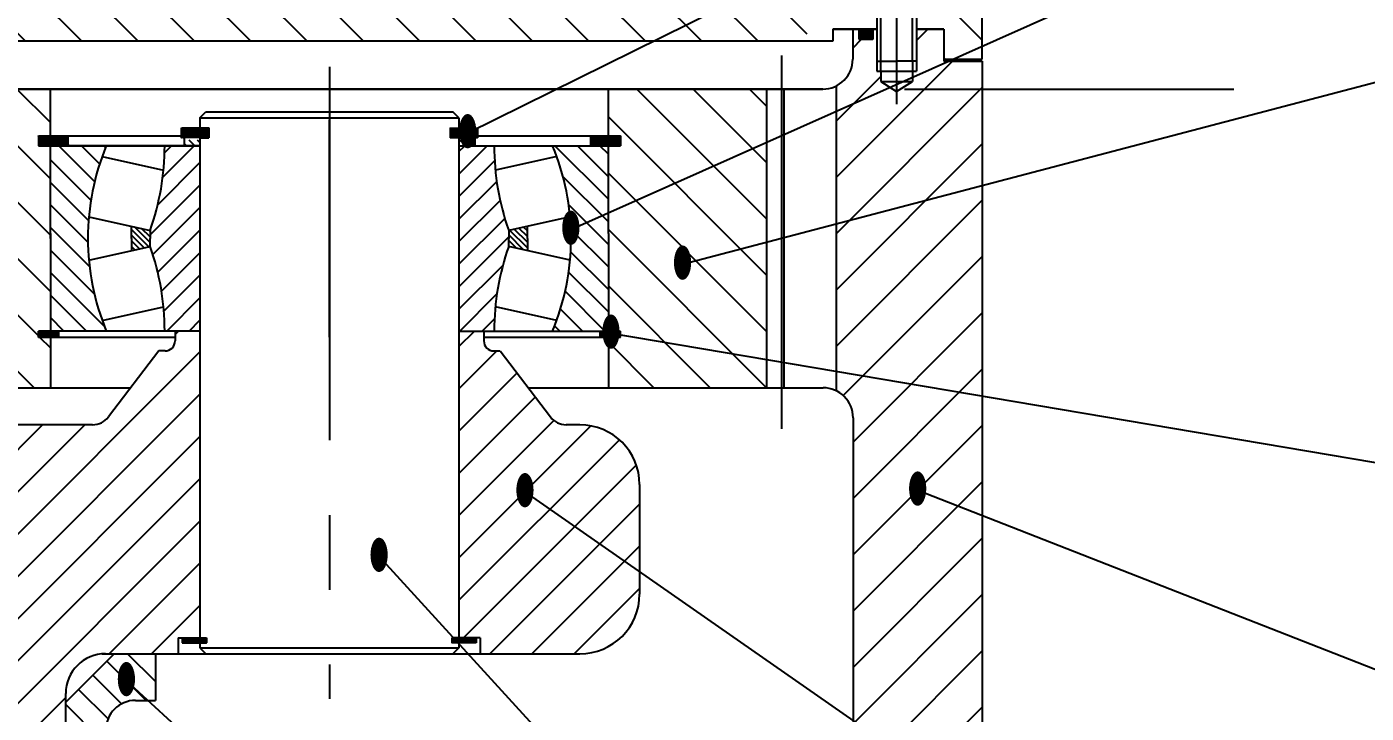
# Model space of a CAD drawing. Header units: millimetres. Extents: x 14 to 6314, y -175 to 4455.
# Drawn here: x 4638 to 5311, y 2753 to 3098 of the extents above; entities that cross this region are included whole.
import ezdxf
from ezdxf.enums import TextEntityAlignment as Align

# ---------------------------------------------------------------- set-up
doc = ezdxf.new("R2010")
doc.units = ezdxf.units.MM
doc.header["$LTSCALE"] = 150
doc.linetypes.add('G', pattern=[2, 1.25, -0.25, 0.25, -0.25])
for name, color, linetype in [('01', 7, 'Continuous'), ('02', 1, 'Continuous'), ('05', 4, 'G'), ('10', 1, 'Continuous'), ('11', 3, 'Continuous')]:
    doc.layers.add(name, color=color, linetype=linetype)
doc.styles.get("Standard").update_dxf_attribs({"font": 'isocp', "width": 0.707, "bigfont": 'intecad.shx'})
pattern_1 = [(314.9999999978389, (8438.173196095337, 7846.948327191463), (-0.07071067812132183, -0.07071067811598768), [])]
pattern_2 = [(224.9999999976978, (1142.554810389579, 7846.948327475626), (0.0707106781158135, -0.070710678121496), [])]
pattern_3 = [(135, (-611.7449904644018, -710.8969103280779), (-14.14213562373095, -14.14213562373095), [])]
pattern_4 = [(45, (-611.7449904644018, -713.8969103280779), (-0.07071067811865475, 0.07071067811865475), [])]
pattern_5 = [(135, (1142.435592234315, -2113.418031998475), (0.07071067811865475, 0.07071067811865475), [])]
pattern_6 = [(45.00000000000001, (8438.053977952155, -2113.418031998475), (-0.07071067811865475, 0.07071067811865475), [])]

# ---------------------------------------------------------------- blocks, each defined once
blk = doc.blocks.new('*U2', base_point=(-3712.80919285892, 4678.516926650966))
at = {"layer": '01'}
for p, q in [((-3712.80919285892, 4678.516926650966), (-3582.809192858904, 4678.516926650965)), ((-3712.80919285892, 4678.516926650966), (-3709.809192858921, 4675.516926650967)), ((-3709.809192858921, 4675.516926650967), (-3585.809192858903, 4675.516926650967)), ((-3582.809192858904, 4678.516926650965), (-3585.809192858903, 4675.516926650967))]:
    blk.add_line(p, q, dxfattribs=at)

msp = doc.modelspace()

# ---------------------------------------------------------------- hatches: boundary and pattern name
at = {"layer": '02'}
h = msp.add_hatch(dxfattribs=at)
h.set_pattern_fill('_USER', color=256, scale=20, angle=135, style=0, pattern_type=0)
h.set_pattern_definition(pattern_3)
h.paths.add_polyline_path([(5065.034003053114, 3155.552223971163), (5027.526188674514, 3155.552223971162), (5027.526188674515, 3149.552223971163), (5023.526188674519, 3149.552223971163, -0.04371584273154108), (5023.030335168683, 3149.552223971163), (5019.526188674514, 3149.552223971164), (5019.526188674514, 3155.552223971162), (5012.00900305329, 3155.552223971162), (5012.00900305329, 3165.552223971163), (4604.246503053292, 3165.552223971163), (4604.246503053292, 3123.540223971162), (4589.246503053291, 3123.540223971162), (4589.246503053291, 3090.552223971163), (5023.135229529488, 3090.552223971163), (5065.034003053114, 3113.437165720764)])
h.paths.add_polyline_path([(5118.034003053289, 3142.3855527672), (5085.034003053383, 3124.361085361039), (5085.034003053383, 3096.552223971164), (5098.65900305329, 3096.552223971163), (5098.65900305329, 3081.552223971164), (5118.034003053289, 3081.552223971164)])
h.paths.add_polyline_path([(5118.034003053289, 3142.3855527672), (5118.034003053289, 3155.552223971163), (5085.034003053382, 3155.552223971163), (5085.034003053383, 3124.36108536104)])
h.paths.add_polyline_path([(4266.821503053287, 3123.540223971162), (4251.821503053288, 3123.540223971163), (4251.821503053285, 3165.552223971161), (3962.896503053289, 3165.552223971161), (3962.896503053289, 3105.877223966878), (3943.142403461888, 3105.877223966878), (3943.142403461888, 3090.552223971164), (4266.821503053288, 3090.552223971164)])
h.paths.add_polyline_path([(4800.118915319731, 3066.02681660081), (4800.118915319731, 3112.665654173444), (4836.118915319731, 3112.665654173444), (4836.118915319731, 3066.02681660081)], flags=9)
h.paths.add_polyline_path([(4648.755941052652, 3079.677823971163), (4648.755941052652, 3110.342623971163), (4684.755941052652, 3110.342623971163), (4684.755941052652, 3079.677823971163)], flags=9)
h.paths.add_polyline_path([(4865.625131314171, 3134.456661905337), (4880.796130429999, 3134.456661905337), (4880.796130429999, 3154.148969597645), (4865.625131314171, 3154.148969597645)], flags=24)
h.paths.add_polyline_path([(5014.236718416987, 3143.181036996754), (5029.407717532815, 3143.181036996754), (5029.407717532815, 3162.873344689061), (5014.236718416987, 3162.873344689061)], flags=24)
h = msp.add_hatch(dxfattribs=at)
h.set_pattern_fill('_USER', color=256, scale=20, angle=45, style=0, pattern_type=0)
h.set_pattern_definition([(45, (-611.7449904644018, -710.8969103280779), (-14.14213562373095, 14.14213562373095), [])])
h.paths.add_polyline_path([(3811.459003053289, 3053.199696387479), (3757.873744794486, 3081.552223971165), (3757.40900305329, 3081.552223971165), (3757.409003053289, 3080.552223971163), (3738.03400305329, 3080.552223971164), (3738.034003053291, 2858.002046012306), (3802.90900305329, 2841.131861156784), (3802.90900305329, 2901.552223971161, -0.289261294317525), (3811.459003053289, 2915.094657282792)])
h.paths.add_polyline_path([(3803.03400305329, 3096.552223971162), (3781.03400305329, 3096.552223971162), (3781.03400305329, 3069.297886071803), (3811.45900305329, 3053.19969638748), (3811.459003053289, 3068.070036648626, -0.2867567683141176), (3803.034003053291, 3081.552223971163)])
h.paths.add_polyline_path([(3781.03400305329, 3096.552223971162), (3768.790802852549, 3096.552223971163), (3768.790802852549, 3092.552223971162), (3761.790802852549, 3092.552223971162), (3761.790802852549, 3096.552223971162), (3757.40900305329, 3096.552223971162), (3757.40900305329, 3081.798123747797), (3781.034003053291, 3069.297886071803)])
h.paths.add_polyline_path([(3802.90900305329, 2841.131861156784), (3738.03400305329, 2858.002046012307), (3738.03400305329, 2730.552223971163), (3724.75400305329, 2730.552223971164), (3724.75400305329, 2680.552223971163), (3748.659003053291, 2680.552223971164), (3748.65900305329, 2661.552223971163), (3802.90900305329, 2661.552223971163)])
h.paths.add_polyline_path([(3698.75400305329, 2730.552223971163), (3666.684003053289, 2730.552223971163), (3666.684003053289, 2680.552223971162), (3698.75400305329, 2680.552223971163)])
h.paths.add_polyline_path([(5118.03400305329, 3064.404455266147), (5044.609003053291, 3035.442771092283), (5044.60900305329, 2953.188712433527), (5118.034003053289, 2945.173583418085)])
h.paths.add_polyline_path([(5075.03400305329, 3065.283880210412), (5067.034003053142, 3070.301460946959), (5067.034003053142, 3075.466012549352), (5065.034003053115, 3075.466012549353), (5065.034003053114, 3096.552223971163), (5063.03400305329, 3096.552223971163), (5063.03400305329, 3091.552223971164), (5056.03400305329, 3091.552223971164), (5056.03400305329, 3096.552223971163), (5053.03400305329, 3096.552223971163), (5053.03400305329, 3081.552223971163, -0.2867567683141442), (5044.609003053291, 3068.070036648626), (5044.609003053291, 3035.442771092283), (5075.03400305329, 3047.443577915433)])
h.paths.add_polyline_path([(5118.034003053289, 3080.552223971163), (5098.65900305329, 3080.552223971164), (5098.659003053291, 3096.552223971163), (5085.034003053382, 3096.552223971164), (5085.034003053383, 3075.466012549351), (5083.034003053354, 3075.466012549351), (5083.034003053353, 3070.301460946959), (5075.03400305329, 3065.283880210396), (5075.034003053289, 3047.443577915433), (5118.034003053291, 3064.404455266148)])
h.paths.add_polyline_path([(5118.03400305329, 2945.173583418084), (5044.60900305329, 2953.188712433527), (5044.609003053289, 2915.094657282795, -0.2892612943175812), (5053.159003053291, 2901.552223971162), (5053.159003053291, 2814.514911662026), (5118.034003053289, 2807.760266328581)])
h.paths.add_polyline_path([(5118.034003053289, 2807.760266328581), (5053.15900305329, 2814.514911662025), (5053.15900305329, 2687.970010215954), (5107.48400305329, 2676.572940086891), (5107.484003053291, 2680.552223971162), (5131.314003053289, 2680.552223971161), (5131.314003053289, 2730.552223971161), (5126.064003052976, 2730.552223971161), (5118.034003053289, 2730.552223971163)])
h.paths.add_polyline_path([(5107.48400305329, 2676.57294008689), (5053.159003053289, 2687.970010215954), (5053.15900305329, 2661.552223971162), (5107.48400305329, 2661.552223971163)])
h.paths.add_polyline_path([(5189.38400305329, 2730.552223971163), (5157.31400305329, 2730.552223971164), (5157.31400305329, 2680.552223971163), (5189.384003053291, 2680.552223971164)])
h.paths.add_polyline_path([(5077.580185804838, 2984.382843045558), (5092.751184920666, 2984.382843045558), (5092.751184920666, 3004.075150737866), (5077.580185804838, 3004.075150737866)], flags=24)
h = msp.add_hatch(dxfattribs=at)
h.set_pattern_fill('_USER', color=256, scale=0.1, angle=45, style=0, pattern_type=0)
h.set_pattern_definition([(45, (-611.7449904644018, -710.8969103280779), (-0.07071067811865475, 0.07071067811865475), [])])
h.paths.add_polyline_path([(5063.03400305329, 3096.552223971163), (5056.03400305329, 3096.552223971162), (5056.03400305329, 3091.552223971163), (5063.03400305329, 3091.552223971164)])
at = {"layer": '02', "linetype": 'Continuous'}
h = msp.add_hatch(dxfattribs=at)
h.set_pattern_fill('_USER', color=1, scale=0.1, angle=135, style=0, pattern_type=0)
h.set_pattern_definition([(135, (-611.7449904644018, -709.8969103280779), (-0.07071067811865477, -0.07071067811865475), [])])
h.paths.add_polyline_path([(4716.033639596237, 3047.052223966226), (4716.033639596237, 3042.052223966226), (4725.36400305328, 3042.052223966227), (4725.36400305328, 3047.052223966226)])
h.paths.add_polyline_path([(4725.364003053282, 3042.052223966227), (4729.775910043878, 3042.052223966226), (4729.775910043878, 3047.052223966226), (4725.364003053282, 3047.052223966226)])
h = msp.add_hatch(dxfattribs=at)
h.set_pattern_fill('_USER', color=1, scale=0.1, angle=135, style=0, pattern_type=0)
h.set_pattern_definition([(45.00000000000001, (10192.47299657096, -709.8969103280779), (0.07071067811865477, -0.07071067811865475), [])])
h.paths.add_polyline_path([(4864.694366510326, 3047.052223966226), (4864.694366510326, 3042.052223966226), (4855.364003053283, 3042.052223966227), (4855.364003053283, 3047.052223966226)])
h.paths.add_polyline_path([(4855.364003053282, 3042.052223966227), (4850.952096062685, 3042.052223966226), (4850.952096062686, 3047.052223966226), (4855.364003053282, 3047.052223966226)])
at = {"layer": '02'}
h = msp.add_hatch(dxfattribs=at)
h.set_pattern_fill('_USER', color=256, scale=0.1, angle=45, style=0, pattern_type=0)
h.set_pattern_definition(pattern_4)
h.paths.add_polyline_path([(4930.364003030909, 3043.052223966227), (4921.323818539031, 3043.052223966226), (4921.323818539048, 3038.052223966227), (4930.364003030907, 3038.052223966227)])
h.paths.add_polyline_path([(4936.458857979558, 3043.052223966227), (4930.364003030908, 3043.052223966228), (4930.364003030908, 3038.052223966227), (4932.508418575845, 3038.052223966227), (4936.458857979567, 3040.209938095699)], flags=16)
h.paths.add_polyline_path([(4923.262565641353, 3027.780113972629), (4938.433564757181, 3027.780113972629), (4938.433564757181, 3047.472421664937), (4923.262565641353, 3047.472421664937)], flags=9)
h = msp.add_hatch(dxfattribs=at)
h.set_pattern_fill('_USER', color=256, scale=0.1, angle=45, style=0, pattern_type=0)
h.set_pattern_definition(pattern_4)
h.paths.add_polyline_path([(4644.269148127022, 3043.052223966226), (4644.269148127022, 3038.052223966226), (4650.364003075654, 3038.052223966227), (4650.364003075654, 3043.052223966226)])
h.paths.add_polyline_path([(4650.364003075654, 3043.052223966226), (4650.364003075653, 3038.052223966226), (4659.404187567546, 3038.052223966226), (4659.404187567547, 3043.052223966226)])
h = msp.add_hatch(dxfattribs=at)
h.set_pattern_fill('_USER', color=256, scale=3, angle=135, style=0, pattern_type=0)
h.set_pattern_definition([(135, (-611.7449904644018, -710.8969103280779), (-2.121320343559643, -2.121320343559642), [])])
h.paths.add_polyline_path([(4717.406229162873, 3041.052223966227), (4717.406229162873, 3038.052223966227), (4725.36400305328, 3038.052223966226), (4725.364003053279, 3041.052223966227)])
h = msp.add_hatch(dxfattribs=at)
h.set_pattern_fill('_USER', color=256, scale=3, angle=135, style=0, pattern_type=0)
h.set_pattern_definition([(45.00000000000001, (10192.47299657096, -710.8969103280779), (2.121320343559643, -2.121320343559642), [])])
h.paths.add_polyline_path([(4863.32177694369, 3041.052223966227), (4863.32177694369, 3038.052223966227), (4855.364003053283, 3038.052223966226), (4855.364003053284, 3041.052223966227)])
h = msp.add_hatch(dxfattribs=at)
h.set_pattern_fill('_USER', color=256, scale=0.1, angle=45, style=0, pattern_type=0)
h.set_pattern_definition([(135.0000000001876, (10192.47299658328, -713.8969103103905), (0.07071067811842323, 0.07071067811888627), [])])
h.paths.add_polyline_path([(4930.364003030923, 3043.052223966685), (4936.458857979556, 3043.052223966705), (4936.458857979573, 3038.052223966705), (4930.364003030941, 3038.052223966685)])
h.paths.add_polyline_path([(4921.323818539031, 3043.052223966656), (4930.364003030923, 3043.052223966686), (4930.364003030941, 3038.052223966685), (4921.323818539048, 3038.052223966655)])
h = msp.add_hatch(dxfattribs=at)
h.set_pattern_fill('_USER', color=256, scale=3, angle=45, style=0, pattern_type=0)
h.set_pattern_definition([(45, (-611.7449904644018, -710.8969103280779), (-2.121320343559642, 2.121320343559643), [])])
h.paths.add_polyline_path([(4921.323818539048, 3041.052223966655), (4930.36400303094, 3041.052223966685), (4930.364003030951, 3038.052223966686), (4921.323818539058, 3038.052223966656)])
at = {"layer": '02', "linetype": 'Continuous'}
h = msp.add_hatch(dxfattribs=at)
h.set_pattern_fill('_USER', color=1, scale=0.1, angle=45, style=0, pattern_type=0)
h.set_pattern_definition(pattern_1)
h.paths.add_polyline_path([(4654.563793831488, 2945.052223981295), (4654.563793831375, 2942.052223981295), (4644.269148125154, 2942.052223981684), (4644.269148125267, 2945.052223981685)])
h = msp.add_hatch(dxfattribs=at)
h.set_pattern_fill('_USER', color=1, scale=0.1, angle=45, style=0, pattern_type=0)
h.set_pattern_definition(pattern_1)
h.paths.add_polyline_path([(4654.563793831488, 2945.052223981295), (4654.563793831375, 2942.052223981296), (4644.269148125154, 2942.052223981683), (4644.269148125267, 2945.052223981684)])
h = msp.add_hatch(dxfattribs=at)
h.set_pattern_fill('_USER', color=1, scale=0.1, angle=45, style=0, pattern_type=0)
h.set_pattern_definition(pattern_2)
h.paths.add_polyline_path([(4926.164212271576, 2945.052223970716), (4926.164212271452, 2942.052223970716), (4936.458857977673, 2942.052223970302), (4936.458857977796, 2945.052223970302)])
h = msp.add_hatch(dxfattribs=at)
h.set_pattern_fill('_USER', color=1, scale=0.1, angle=45, style=0, pattern_type=0)
h.set_pattern_definition(pattern_2)
h.paths.add_polyline_path([(4926.164212271576, 2945.052223970716), (4926.164212271452, 2942.052223970716), (4936.458857977673, 2942.052223970302), (4936.458857977796, 2945.052223970302)])
h = msp.add_hatch(dxfattribs=at)
h.set_pattern_fill('_USER', color=1, scale=0.1, angle=45, style=0, pattern_type=0)
h.set_pattern_definition(pattern_6)
h.paths.add_polyline_path([(4716.520651963327, 2790.978071354404), (4716.520651963327, 2788.478071354403), (4728.657009040797, 2788.478071354404), (4728.657009040797, 2790.978071354404)])
h = msp.add_hatch(dxfattribs=at)
h.set_pattern_fill('_USER', color=1, scale=0.1, angle=45, style=0, pattern_type=0)
h.set_pattern_definition(pattern_6)
h.paths.add_polyline_path([(4716.520651963327, 2790.978071354404), (4716.520651963327, 2788.478071354403), (4728.657009040797, 2788.478071354404), (4728.657009040797, 2790.978071354404)])
h = msp.add_hatch(dxfattribs=at)
h.set_pattern_fill('_USER', color=1, scale=0.1, angle=45, style=0, pattern_type=0)
h.set_pattern_definition(pattern_5)
h.paths.add_polyline_path([(4863.96891822314, 2790.978071354404), (4863.968918223143, 2788.478071354404), (4851.832561145669, 2788.478071354404), (4851.832561145673, 2790.978071354404)])
h = msp.add_hatch(dxfattribs=at)
h.set_pattern_fill('_USER', color=1, scale=0.1, angle=45, style=0, pattern_type=0)
h.set_pattern_definition(pattern_5)
h.paths.add_polyline_path([(4863.96891822314, 2790.978071354404), (4863.968918223143, 2788.478071354404), (4851.832561145669, 2788.478071354404), (4851.832561145673, 2790.978071354404)])
at = {"layer": '05', "linetype": 'G'}
h = msp.add_hatch(dxfattribs=at)
h.set_pattern_fill('_USER', color=4, scale=20, angle=135, style=0, pattern_type=0)
h.set_pattern_definition(pattern_3)
h.paths.add_polyline_path([(4650.364003075655, 2994.05222397116), (4650.364003075655, 3038.052223966227), (4644.26914812702, 3038.052223966227), (4644.269148127021, 3041.052223966227), (4650.364003075655, 3041.052223966227), (4650.364003075656, 3066.552223971164), (4569.115352861641, 3066.552223971163), (4569.115352861641, 2916.552223971161), (4650.364003077118, 2916.552223971161), (4650.364003076636, 2942.052223981454), (4644.269148125155, 2942.052223981684), (4644.269148125267, 2945.052223975994), (4650.364003076579, 2945.052223976001)])
h.paths.add_polyline_path([(4930.364003030839, 2990.38008659663), (4930.364003029985, 2945.052223970892), (4936.45885797779, 2945.052223970662), (4936.458857977676, 2942.052223970662), (4930.364003029928, 2942.052223970893), (4930.364003029445, 2916.552223971161), (5009.805256158165, 2916.552223971162), (5009.805256158164, 3021.714815686853)])
h.paths.add_polyline_path([(4936.458857979543, 3038.052223966227), (4930.364003030908, 3038.052223966227), (4930.364003030908, 2994.05222397116), (4930.364003030839, 2990.38008659663), (5009.805256158165, 3021.714815686853), (5009.805256158164, 3066.552223971163), (4979.194957556346, 3066.552223971164), (4932.508418575844, 3041.052223966226), (4936.458857979543, 3041.052223966226)])
h.paths.add_polyline_path([(4930.364003030907, 3066.552223971163), (4930.364003030908, 3041.052223966227), (4932.508418575845, 3041.052223966227), (4979.194957556347, 3066.552223971163)], flags=17)
h.paths.add_polyline_path([(4593.379843819654, 3004.52674192392), (4593.379843819654, 3073.540223971164), (4629.384568229102, 3073.540223971164), (4629.384568229102, 3004.52674192392)], flags=9)
h.paths.add_polyline_path([(4980.285958197646, 2950.342413033927), (4995.456957313474, 2950.342413033927), (4995.456957313474, 2970.034720726234), (4980.285958197646, 2970.034720726234)], flags=24)
h.paths.add_polyline_path([(4923.262565641353, 3030.780113972629), (4938.433564757181, 3030.780113972629), (4938.433564757181, 3050.472421664937), (4923.262565641353, 3050.472421664937)], flags=9)
at = {"layer": '10'}
h = msp.add_hatch(dxfattribs=at)
h.set_pattern_fill('U', color=256, scale=8, angle=134.9999999882484, style=0, pattern_type=0)
h.set_pattern_definition([(134.9999999882484, (4790.364003053282, 3038.052223966227), (-5.65685425065262, -5.65685424833214), [])])
edge = h.paths.add_edge_path()
edge.add_arc((4790.364003053282, 2991.552223971201), 121.2499999811928, 157.4490302580633, 180.0000000000001, ccw=False)
edge.add_line((4678.384931366193, 3038.052223966227), (4650.364003075655, 3038.052223966227))
edge.add_line((4650.364003075655, 3038.052223966227), (4650.364003075655, 2991.5522239712))
edge.add_line((4650.364003075655, 2991.5522239712), (4650.364003076532, 2945.052223976))
edge.add_line((4650.364003076532, 2945.052223976001), (4678.384931366193, 2945.052223976174))
edge.add_arc((4790.364003053282, 2991.5522239712), 121.2499999811928, 180, 202.5509697419367, ccw=False)
edge = h.paths.add_edge_path()
edge.add_line((4902.34307474037, 2945.052223976174), (4930.364003030031, 2945.052223976001))
edge.add_line((4930.364003030031, 2945.052223976001), (4930.364003030908, 2991.552223971201))
edge.add_line((4930.364003030908, 2991.5522239712), (4930.364003030908, 3038.052223966227))
edge.add_line((4930.364003030908, 3038.052223966227), (4902.34307474037, 3038.052223966227))
edge.add_arc((4790.364003053282, 2991.552223971201), 121.249999981193, 359.99999999999994, 382.5509697419367, ccw=False)
edge.add_arc((4790.364003053282, 2991.5522239712), 121.2499999811929, 337.4490302580633, 360, ccw=False)
h = msp.add_hatch(dxfattribs=at)
h.set_pattern_fill('U', color=256, scale=8, angle=224.9999999647452, style=0, pattern_type=0)
h.set_pattern_definition([(224.9999999647452, (4790.364003053282, 3038.052223966227), (5.656854246011648, -5.656854252973113), [])])
edge = h.paths.add_edge_path()
edge.add_line((4707.676503053653, 2945.052223976174), (4725.364003067411, 2945.052223976094))
edge.add_line((4725.364003067411, 2945.052223976094), (4725.354703067668, 3038.052223966227))
edge.add_line((4725.354703067668, 3038.052223966227), (4707.676503053653, 3038.052223966227))
edge.add_arc((4580.364003074294, 3038.052223966227), 127.3124999793561, 340.5215562889446, 360, ccw=False)
edge.add_line((4700.390028261708, 2995.599592378719), (4700.390028261708, 2991.5522239712))
edge.add_line((4700.390028261708, 2991.5522239712), (4700.390028261708, 2987.504855563681))
edge.add_arc((4580.364003074294, 2945.052223976174), 127.3124999793562, 360, 379.47844371105543, ccw=False)
edge = h.paths.add_edge_path()
edge.add_line((4855.364003039152, 2945.052223976094), (4873.05150305291, 2945.052223976174))
edge.add_arc((5000.364003032269, 2945.052223976174), 127.3124999793563, 160.5215562889447, 180, ccw=False)
edge.add_line((4880.337977844855, 2987.504855563682), (4880.337977844855, 2991.552223971201))
edge.add_line((4880.337977844855, 2991.5522239712), (4880.337977844855, 2995.599592378719))
edge.add_arc((5000.364003032269, 3038.052223966227), 127.3124999793559, 180, 199.4784437110554, ccw=False)
edge.add_line((4873.05150305291, 3038.052223966227), (4855.373303038895, 3038.052223966227))
edge.add_line((4855.373303038895, 3038.052223966227), (4855.364003039152, 2945.052223976094))
h = msp.add_hatch(dxfattribs=at)
h.set_pattern_fill('U', color=256, scale=2, angle=134.9999999882484, style=0, pattern_type=0)
h.set_pattern_definition([(134.9999999882484, (4790.364003053282, 3038.052223966227), (-1.414213562663155, -1.414213562083035), [])])
h.paths.add_polyline_path([(4691.015028261497, 2985.428962706507), (4700.390028261708, 2987.504855563682), (4700.390028261708, 2991.5522239712), (4700.390028261708, 2995.599592378719), (4691.015028261497, 2997.675485235894), (4691.015028261497, 2991.5522239712)])
h.paths.add_polyline_path([(4889.712977845066, 2991.5522239712), (4889.712977845066, 2997.675485235894), (4880.337977844855, 2995.599592378719), (4880.337977844855, 2991.5522239712), (4880.337977844855, 2987.504855563682), (4889.712977845066, 2985.428962706507)])
at = {"layer": '11', "linetype": 'Continuous'}
h = msp.add_hatch(dxfattribs=at)
h.set_pattern_fill('_USER', color=3, scale=15, angle=45, style=0, pattern_type=0)
h.set_pattern_definition([(45, (-611.7449904644018, -302.4769793688374), (-10.60660171779821, 10.60660171779821), [])])
h.paths.add_polyline_path([(4000.70400305329, 2945.052223976097), (3988.20400305329, 2945.052223976081), (3988.20400305329, 2940.05222397628, -0.4142135623729884), (3983.20400305329, 2935.052223976282), (3981.124423519972, 2935.052223976282), (3980.086166114081, 2935.052223976282), (3954.817537161213, 2901.988630823817, -0.2339646167332743), (3946.865629334463, 2898.052223975975), (3940.034003053292, 2898.052223975976, 0.4142135623731128), (3910.03400305329, 2868.052223975976), (3910.03400305329, 2813.052223971002, 0.414213562373094), (3940.03400305329, 2783.052223971002), (3990.099087883436, 2783.052223971002), (3990.099087883436, 2791.052223970999), (4000.70400305329, 2791.052223971)])
h.paths.add_polyline_path([(4130.704003053291, 2791.052223971), (4141.547354143253, 2791.052223970999), (4141.547354143253, 2783.052223971001), (4178.034003053288, 2783.052223971001, -0.4142135623730951), (4198.034003053288, 2763.052223971001), (4198.034003053288, 2673.052223971001), (4199.434003053289, 2673.052223971001), (4199.434003053289, 2620.552223971159), (4268.59900305329, 2620.55222397116), (4268.59900305329, 2827.552223971164), (4262.53400305329, 2827.552223971164), (4262.534003053291, 2850.552223971164), (4240.03400305329, 2850.552223971164), (4240.03400305329, 2862.552223971163), (4235.03400305329, 2862.552223971164), (4235.03400305329, 2867.552223971163), (4240.034003053291, 2867.552223971163), (4240.034003053293, 2882.126376603007), (4224.108155680314, 2898.052223975983), (4184.542376777169, 2898.052223971, -0.2339646167567582), (4176.590468949384, 2901.98863081855), (4151.321839992501, 2935.052223976282), (4149.09624822912, 2935.052223976282), (4148.2040030533, 2935.05222397628, -0.414213562373681), (4143.20400305329, 2940.05222397628), (4143.20400305329, 2945.05222397608), (4130.70400305329, 2945.052223976095)])
h.paths.add_polyline_path([(4725.364003053289, 2945.052223976094), (4712.86400305329, 2945.052223976079), (4712.86400305329, 2940.05222397628, -0.414213562373681), (4707.86400305328, 2935.05222397628), (4706.97175787746, 2935.052223976282), (4704.746166114081, 2935.052223976282), (4679.477537157152, 2901.914478201898, -0.233964616721668), (4671.525629330669, 2897.978071354405), (4631.959850426267, 2897.978071354408), (4616.034003053286, 2882.052223981431), (4616.034003053289, 2867.552223971163), (4621.03400305329, 2867.552223971163), (4621.03400305329, 2862.552223971162), (4616.03400305329, 2862.552223971162), (4616.03400305329, 2850.552223971164), (4593.534003053291, 2850.552223971164), (4593.534003053289, 2827.552223971164), (4587.469003053289, 2827.552223971163), (4587.46900305329, 2620.55222397116), (4656.634003053292, 2620.55222397116), (4656.63400305329, 2673.052223971001), (4658.03400305329, 2673.052223971001), (4658.03400305329, 2763.052223971001, -0.3892033906095524), (4676.313361878244, 2782.978071354406), (4714.520651963327, 2782.978071354406), (4714.520651963328, 2790.978071354405), (4725.364003053289, 2790.978071354405)])
h.paths.add_polyline_path([(4946.03400305329, 2867.97807135938, 0.4142135623731128), (4916.034003053288, 2897.97807135938), (4909.202376772116, 2897.97807135938, -0.2339646167216768), (4901.250468945633, 2901.914478206874), (4875.981839992499, 2935.052223976282), (4874.943582586608, 2935.052223976282), (4873.75624822912, 2935.052223976282), (4872.8640030533, 2935.05222397628, -0.414213562373681), (4867.86400305329, 2940.05222397628), (4867.86400305329, 2945.052223976078), (4855.36400305329, 2945.052223976094), (4855.36400305329, 2790.978071354405), (4865.968918223143, 2790.978071354405), (4865.968918223143, 2782.978071354407), (4916.03400305329, 2782.978071354407, 0.414213562373094), (4946.03400305329, 2812.978071354407)])
h = msp.add_hatch(dxfattribs=at)
h.set_pattern_fill('_USER', color=3, scale=10, angle=135, style=0, pattern_type=0)
h.set_pattern_definition([(135, (-611.7449904644018, -302.4769793688374), (-7.071067811865476, -7.071067811865475), [])])
h.paths.add_polyline_path([(4678.076503092758, 2744.626376602995), (4678.076503092758, 2740.626376587756), (4658.034003053292, 2740.626376587757), (4658.034003053292, 2758.687090094962), (4682.399136929327, 2783.052223970997), (4703.034003053292, 2783.052223970997), (4703.034003053292, 2759.626376602992), (4693.07650309276, 2759.626376602992, 0.4142135623730657)])

# ---------------------------------------------------------------- linework, layer by layer
at = {"layer": '01'}
for p, q in [((5065.034003053114, 3205.552223971164), (5065.034003053114, 3075.466012549352)), ((5085.034003053381, 3205.552223971163), (5085.034003053383, 3075.466012549352)), ((5065.034003053113, 3096.552223971163), (5043.03400305329, 3096.552223971162)), ((5098.65900305329, 3096.552223971163), (5085.034003053382, 3096.552223971163)), ((5043.034003053291, 3090.552223971163), (4499.415827010781, 3090.552223971164)), ((5065.034003053114, 3080.552224002567), (5075.034003053248, 3080.552224002568)), ((5085.034003053382, 3080.552224002568), (5075.034003053248, 3080.552224002568)), ((5083.034003053354, 3080.552224002568), (5083.034003053354, 3070.301460946959)), ((5067.034003053142, 3075.466012549352), (5067.034003053142, 3070.301460946959)), ((5038.03400305329, 3066.552223971161), (4563.17550305329, 3066.552223971161)), ((4650.364003075654, 3038.052223966227), (4650.364003075655, 3066.552223971161)), ((4930.364003030908, 2994.052223971161), (4930.364003030908, 3066.552223971161)), ((5009.805256158164, 3066.552223971161), (5009.805256158165, 2916.552223971162)), ((5067.034003053143, 3070.301460946959), (5083.034003053354, 3070.30146094696)), ((5067.034003053142, 3070.301460946959), (5075.034003053303, 3065.283880210403)), ((5075.034003053302, 3065.283880210403), (5083.034003053354, 3070.301460946959)), ((4725.364003053282, 3052.052223966227), (4728.364003053282, 3055.052223966227)), ((4725.364003053282, 3052.052223966227), (4725.364003053281, 3038.052223966227)), ((4725.364003053282, 3052.052223966227), (4855.364003053282, 3052.052223966227)), ((4728.364003053282, 3055.052223966227), (4852.364003053282, 3055.052223966227)), ((4855.364003053282, 3052.052223966227), (4852.364003053282, 3055.052223966227)), ((4855.36400305329, 3052.052223966227), (4855.36400305329, 2785.978071354404)), ((4644.269148127021, 3042.052223966228), (4644.26914812702, 3038.052223966226)), ((4936.458857979557, 3043.052223966706), (4936.458857979575, 3038.052223966704)), ((4936.458857979557, 3043.052223966706), (4936.458857979575, 3038.052223966704)), ((4644.26914812702, 3038.052223966227), (4725.364003053282, 3038.052223966227)), ((4650.364003075655, 2991.5522239712), (4650.364003075655, 3038.052223966227)), ((4725.364003053281, 3038.052223966226), (4650.364003075654, 3038.052223966227)), ((4676.303711732341, 3032.683871631142), (4707.091979614758, 3025.866469457225)), ((4725.364003053289, 3038.052223966226), (4725.364003053289, 2785.978071354405)), ((4855.364003053282, 3038.052223966227), (4936.458857979543, 3038.052223966227)), ((4855.364003053282, 3038.052223966227), (4930.364003030908, 3038.052223966227)), ((4904.424294374222, 3032.683871631142), (4873.636026491805, 3025.866469457225)), ((4669.601760379291, 3002.416994552636), (4700.390028261708, 2995.599592378719)), ((4911.126245727272, 3002.416994552636), (4880.337977844855, 2995.599592378719)), ((4650.364003075655, 2994.052223971161), (4650.364003077118, 2916.55222397116)), ((4691.015028261497, 2991.5522239712), (4691.015028261497, 2997.675485235894)), ((4691.015028261497, 2991.5522239712), (4691.015028261497, 2985.428962706507)), ((4700.390028261708, 2995.599592378719), (4700.390028261708, 2991.5522239712)), ((4700.390028261708, 2987.504855563682), (4700.390028261708, 2991.5522239712)), ((4880.337977844855, 2995.599592378719), (4880.337977844855, 2991.5522239712)), ((4880.337977844855, 2987.504855563682), (4880.337977844855, 2991.5522239712)), ((4889.712977845066, 2991.5522239712), (4889.712977845066, 2997.675485235894)), ((4889.712977845066, 2991.5522239712), (4889.712977845066, 2985.428962706507)), ((4930.364003030908, 2994.052223971161), (4930.364003029446, 2916.552223971161)), ((4669.601760379291, 2980.687453389765), (4700.390028261708, 2987.504855563682)), ((4911.126245727272, 2980.687453389765), (4880.337977844855, 2987.504855563682)), ((4676.303711732341, 2950.420576311259), (4707.091979614758, 2957.237978485176)), ((4904.424294374222, 2950.420576311259), (4873.636026491805, 2957.237978485176)), ((4644.269148125154, 2942.052223981684), (4644.269148125267, 2945.052223981685)), ((4644.269148125154, 2942.052223981684), (4644.269148125267, 2945.052223981685)), ((4725.364003053282, 2945.052223976094), (4644.26914812702, 2945.052223975994)), ((4725.364003053282, 2945.052223978625), (4644.269148125267, 2945.052223981684)), ((4725.364003053282, 2945.052223978625), (4644.269148125267, 2945.052223981684)), ((4725.364003053282, 2945.052223976094), (4644.26914812702, 2945.052223975994)), ((4654.563793831375, 2942.052223981295), (4654.563793831488, 2945.052223981295)), ((4654.563793831375, 2942.052223981295), (4654.563793831488, 2945.052223981295)), ((4712.86400305329, 2945.052223979096), (4712.86400305329, 2940.05222397628)), ((4855.364003053282, 2945.052223976094), (4930.364003030031, 2945.052223976001)), ((4855.364003053282, 2945.052223973721), (4936.458857977789, 2945.052223970662)), ((4855.364003053282, 2945.052223973721), (4936.458857977789, 2945.052223970662)), ((4855.364003053282, 2945.052223976094), (4930.364003030031, 2945.052223976001)), ((4867.86400305329, 2945.052223979096), (4867.86400305329, 2940.05222397628)), ((4926.164212271452, 2942.052223970716), (4926.164212271576, 2945.052223970716)), ((4926.164212271452, 2942.052223970716), (4926.164212271576, 2945.052223970716)), ((4936.458857977676, 2942.052223970662), (4936.458857977789, 2945.052223970662)), ((4936.458857977673, 2942.052223970302), (4936.458857977796, 2945.052223970303)), ((4936.458857977673, 2942.052223970302), (4936.458857977796, 2945.052223970303)), ((4936.458857977676, 2942.052223970662), (4936.458857977789, 2945.052223970662)), ((4644.269148125154, 2942.052223981684), (4712.864003053282, 2942.052223979096)), ((4644.269148125154, 2942.052223981684), (4712.864003053282, 2942.052223979095)), ((4867.864003053282, 2942.052223973249), (4936.458857977676, 2942.052223970662)), ((4867.864003053282, 2942.05222397325), (4936.458857977676, 2942.052223970662)), ((4704.746166114079, 2935.05222397628), (4679.477537157152, 2901.914478201898)), ((4706.97175787746, 2935.052223976282), (4704.746166114078, 2935.052223976282)), ((4707.864003053282, 2935.05222397628), (4706.97175787746, 2935.052223976282)), ((4707.864003053282, 2935.05222397628), (4706.97175787746, 2935.052223976282)), ((4872.864003053297, 2935.05222397628), (4873.75624822912, 2935.052223976282)), ((4873.75624822912, 2935.052223976282), (4874.943582586608, 2935.052223976282)), ((4874.943582586608, 2935.052223976282), (4875.811839992501, 2935.052223976282)), ((4875.981839992501, 2935.05222397628), (4901.250468945633, 2901.914478206873)), ((4563.17550305329, 2916.552223971161), (4690.639303232842, 2916.552223971163)), ((4890.088702869941, 2916.552223971161), (5038.159003053291, 2916.552223971162)), ((4916.03400305329, 2897.978071359381), (4909.202376772115, 2897.97807135938)), ((4946.03400305329, 2867.978071359381), (4946.03400305329, 2812.978071354407)), ((4714.520651963327, 2790.978071354404), (4714.520651963327, 2782.978071354404)), ((4714.520651963327, 2790.978071354404), (4728.657009040797, 2790.978071354404)), ((4714.520651963327, 2790.978071354404), (4728.657009040797, 2790.978071354404)), ((4714.520651963327, 2790.978071354404), (4714.520651963327, 2782.978071354404)), ((4716.520651963327, 2790.978071354404), (4716.520651963327, 2788.478071354404)), ((4716.520651963327, 2790.978071354404), (4716.520651963327, 2788.478071354404)), ((4722.020651963327, 2790.978071354404), (4722.020651963327, 2788.478071354404)), ((4728.657009040797, 2790.978071354403), (4728.657009040797, 2788.478071354404)), ((4728.657009040797, 2790.978071354403), (4728.657009040797, 2788.478071354404)), ((4865.968918223143, 2790.978071354404), (4851.832561145673, 2790.978071354404)), ((4865.968918223143, 2790.978071354404), (4851.832561145673, 2790.978071354404)), ((4851.832561145673, 2790.978071354403), (4851.832561145669, 2788.478071354404)), ((4851.832561145673, 2790.978071354403), (4851.832561145669, 2788.478071354404)), ((4857.332561145673, 2790.978071354403), (4857.332561145669, 2788.478071354404)), ((4863.968918223143, 2790.978071354404), (4863.968918223143, 2788.478071354404)), ((4863.968918223143, 2790.978071354404), (4863.968918223143, 2788.478071354404)), ((4865.968918223143, 2790.978071354404), (4865.968918223143, 2782.978071354405)), ((4865.968918223143, 2790.978071354404), (4865.968918223143, 2782.978071354405)), ((4716.520651963327, 2788.478071354404), (4728.657009040797, 2788.478071354404)), ((4716.520651963327, 2788.478071354404), (4728.657009040797, 2788.478071354404)), ((4725.36400305329, 2785.978071354405), (4728.364003053289, 2782.978071354406)), ((4725.36400305329, 2785.978071354405), (4855.364003053306, 2785.978071354404)), ((4863.968918223143, 2788.478071354404), (4851.832561145669, 2788.478071354404)), ((4863.968918223143, 2788.478071354404), (4851.832561145669, 2788.478071354404)), ((4855.364003053306, 2785.978071354404), (4852.364003053307, 2782.978071354406)), ((4676.313361878246, 2782.978071354406), (4916.03400305329, 2782.978071354407)), ((4728.364003053289, 2782.978071354406), (4852.364003053307, 2782.978071354406))]:
    msp.add_line(p, q, dxfattribs=at)
at = {"layer": '01', "color": 7, "linetype": 'Continuous'}
for p, q in [((5118.034003053289, 3081.552223971164), (5118.034003053289, 3205.552223971164)), ((5043.03400305329, 3096.552223971163), (5043.03400305329, 3090.552223971163)), ((5043.03400305329, 3096.552223971163), (5065.034003053113, 3096.552223971164)), ((5053.034003053291, 3096.552223971163), (5053.03400305329, 3081.552223971163)), ((5053.03400305329, 3096.552223971163), (5053.03400305329, 3081.552223971163)), ((5056.034003053291, 3096.552223971163), (5056.034003053291, 3092.552223971162)), ((5056.03400305329, 3096.552223971163), (5056.03400305329, 3091.552223971163)), ((5063.034003053291, 3096.552223971163), (5063.034003053291, 3092.552223971162)), ((5063.03400305329, 3096.552223971163), (5063.03400305329, 3091.552223971163)), ((5085.034003053382, 3096.552223971164), (5098.65900305329, 3096.552223971163)), ((5098.65900305329, 3096.552223971163), (5098.659003053289, 3080.552223971164)), ((5098.65900305329, 3096.552223971163), (5098.65900305329, 3080.552223971163)), ((5056.03400305329, 3091.552223971163), (5063.03400305329, 3091.552223971163)), ((5098.65900305329, 3081.552223971164), (5118.034003053289, 3081.552223971164)), ((5118.034003053289, 3080.552223971164), (5098.65900305329, 3080.552223971164)), ((5098.65900305329, 3080.552223971163), (5118.03400305329, 3080.552223971163)), ((5118.034003053291, 3080.552223971164), (5118.03400305329, 2730.552223971163)), ((5118.03400305329, 3080.552223971163), (5118.03400305329, 2730.552223971163)), ((4563.17550305329, 3066.552223971163), (5038.03400305329, 3066.552223971163)), ((5018.40900305329, 3066.552223971163), (5018.409003053291, 2916.552223971162)), ((5044.609003053291, 3068.070036648625), (5044.609003053289, 2915.094657282794)), ((4644.269148127021, 3043.052223966226), (4729.775910043879, 3043.052223966227)), ((4717.406229162872, 3042.052223966227), (4717.406229162873, 3038.052223966227)), ((4850.952096062685, 3043.052223966227), (4936.458857979557, 3043.052223966227)), ((4863.321776943691, 3042.052223966227), (4863.32177694369, 3038.052223966227)), ((4921.323818539041, 3043.052223966226), (4921.323818539058, 3038.052223966656)), ((4921.323818539041, 3043.052223966226), (4921.323818539058, 3038.052223966656)), ((4671.525629330669, 2897.978071354404), (4631.959850426265, 2897.978071354408)), ((5053.159003053291, 2901.552223971162), (5053.15900305329, 2661.552223971163)), ((4658.034003053292, 2758.687090094962), (4682.399136929327, 2783.052223970999)), ((4703.034003053292, 2783.052223970999), (4703.034003053292, 2759.626376602992)), ((4658.03400305329, 2673.052223971001), (4658.03400305329, 2763.052223971001)), ((4693.076503092758, 2759.626376602992), (4703.034003053292, 2759.626376602992))]:
    msp.add_line(p, q, dxfattribs=at)
for centre, radius, start, end in [((5038.03400305329, 3081.552223971163), 15, 270, 0), ((4693.139948857443, 2744.563060554665), 15.0634496625719, 90.24132488733, 180.0412182928513)]:
    msp.add_arc(centre, radius, start, end, dxfattribs=at)
at = {"layer": '01'}
for centre, radius, start, end in [((4790.364003053282, 2991.5522239712), 121.2499999811933, 157.4490302580639, 180), ((4580.364003074294, 3038.052223966227), 127.3124999793559, 340.5215562889476, 7.016477563892661e-15), ((5000.364003032269, 3038.052223966227), 127.3124999793559, 180, 199.4784437110524), ((4790.364003053282, 2991.5522239712), 121.2499999811933, 7.016477563892661e-15, 22.55096974193613), ((4790.364003053282, 2991.5522239712), 121.2499999811933, 180, 202.5509697419361), ((4790.364003053282, 2991.5522239712), 121.2499999811933, 337.4490302580639, 7.016477563892661e-15), ((4580.364003074294, 2945.052223976174), 127.3124999793559, 7.016477563892661e-15, 19.47844371105238), ((5000.364003032269, 2945.052223976174), 127.3124999793559, 160.5215562889476, 180), ((4707.86400305329, 2940.05222397628), 5, 269.9999999998957, 7.016477563892661e-15), ((4872.86400305329, 2940.05222397628), 5, 180, 270.0000000001042), ((5038.159003053291, 2901.552223971162), 15, 0, 90.00000000000017), ((4671.52562933067, 2907.978071354404), 10, 269.9999999999959, 322.6732792603685), ((4909.202376772115, 2907.97807135938), 10, 217.3267207396345, 270), ((4916.03400305329, 2867.978071359381), 30, 7.016477563892661e-15, 90), ((4916.03400305329, 2812.978071354407), 30, 270.0000000000002, 7.016477563892661e-15), ((4678.034003053292, 2763.052223971001), 20, 90, 180)]:
    msp.add_arc(centre, radius, start, end, dxfattribs=at)
at = {"layer": '02'}
for p, q in [((4859.751464480709, 3044.552223966226), (5362.715198223152, 3293.2168826098)), ((4911.52932747251, 2996.082859006432), (5362.715198223152, 3197.203448966002)), ((5067.034003053142, 3075.466012549352), (5067.034003053142, 3132.55222400365)), ((5083.034003053354, 3080.552224002568), (5083.034003053354, 3132.55222400365)), ((4967.597446803207, 2978.556038787641), (5362.715198223152, 3082.412693572262)), ((4716.033639596237, 3047.052223966226), (4716.033639596237, 3042.052223966227)), ((4729.775910043878, 3047.052223966227), (4729.775910043878, 3042.052223966226)), ((4850.952096062685, 3047.052223966227), (4850.952096062685, 3042.052223966226)), ((4864.694366510326, 3047.052223966226), (4864.694366510326, 3042.052223966227)), ((4725.364003053282, 3042.052223966227), (4729.775910043878, 3042.052223966226)), ((4855.364003053282, 3042.052223966227), (4850.952096062685, 3042.052223966226)), ((4931.668777338913, 2943.915971150453), (5368.741712955773, 2869.918868442472)), ((4888.499479664958, 2864.315112844915), (5353.447328750342, 2540.154325603971)), ((5085.596503053291, 2865.124239629971), (5362.715198223152, 2756.558221736539)), ((4815.28642646323, 2831.856249029262), (5256.318376107025, 2349.513384444659)), ((4688.465279499698, 2769.457039915784), (5146.891433278593, 2349.513384444659))]:
    msp.add_line(p, q, dxfattribs=at)
at = {"layer": '02', "color": 1, "linetype": 'Continuous'}
msp.add_line((5065.034003053114, 3075.466012549352), (5085.034003053383, 3075.466012549352), dxfattribs=at)
at = {"layer": '05', "color": 4, "linetype": 'G'}
for p, q in [((5075.034003053241, 3246.501311729082), (5075.034003053306, 3045.190542739942)), ((5017.31400305329, 3083.446287182283), (5017.31400305329, 2891.336081694972)), ((4790.36400305329, 3077.677118315019), (4790.36400305329, 2760.333719273678))]:
    msp.add_line(p, q, dxfattribs=at)
at = {"layer": '05'}
msp.add_line((4790.364003053282, 2942.052223976134), (4790.364003053282, 3051.052223966188), dxfattribs=at)
at = {"layer": '11'}
msp.add_line((5078.957652105861, 3066.552223971164), (5244.317220226038, 3066.552223971153), dxfattribs=at)

# ---------------------------------------------------------------- block references
at = {"layer": '01'}
msp.add_blockref('*U2', (4725.364003053282, 2785.978071354403), dxfattribs=at)

# ---------------------------------------------------------------- texts
at = {"layer": '02', "width": 0.6051724137931265}
for p, p2 in [((4854.951464480709, 3036.552223966226), (4864.551464480709, 3036.552223966226)), ((4906.72932747251, 2988.082859006432), (4916.32932747251, 2988.082859006432)), ((4962.797446803207, 2970.556038787641), (4972.397446803207, 2970.556038787641)), ((4926.868777338913, 2935.915971150453), (4936.468777338913, 2935.915971150453)), ((4883.699479664958, 2856.315112844915), (4893.299479664958, 2856.315112844915)), ((5080.796503053291, 2857.124239629971), (5090.396503053291, 2857.124239629971)), ((4810.48642646323, 2823.856249029262), (4820.08642646323, 2823.856249029262)), ((4683.665279499698, 2761.457039915784), (4693.265279499698, 2761.457039915784))]:
    msp.add_text('●', height=16, dxfattribs=at).set_placement(p, p2, align=Align.FIT)

doc.saveas('drawing.dxf')
